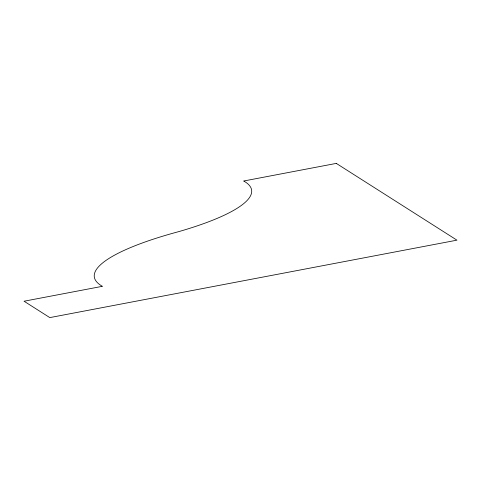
<?xml version="1.0" encoding="UTF-8"?>
<svg xmlns="http://www.w3.org/2000/svg" width="481" height="481" viewBox="0 0 481 481"><rect width="100%" height="100%" fill="white"/><g stroke="black" fill="none" stroke-linecap="round" stroke-linejoin="round"><path stroke-width="0.72" d="M336.291 163.396L243.699 181.006A181.048 37.951 -7.8 0 1 178.944 231.571A186.387 39.069 -7.8 0 0 102.399 286.315L24.05 301.22L49.808 317.604L456.95 240.163L336.291 163.396"/></g></svg>
